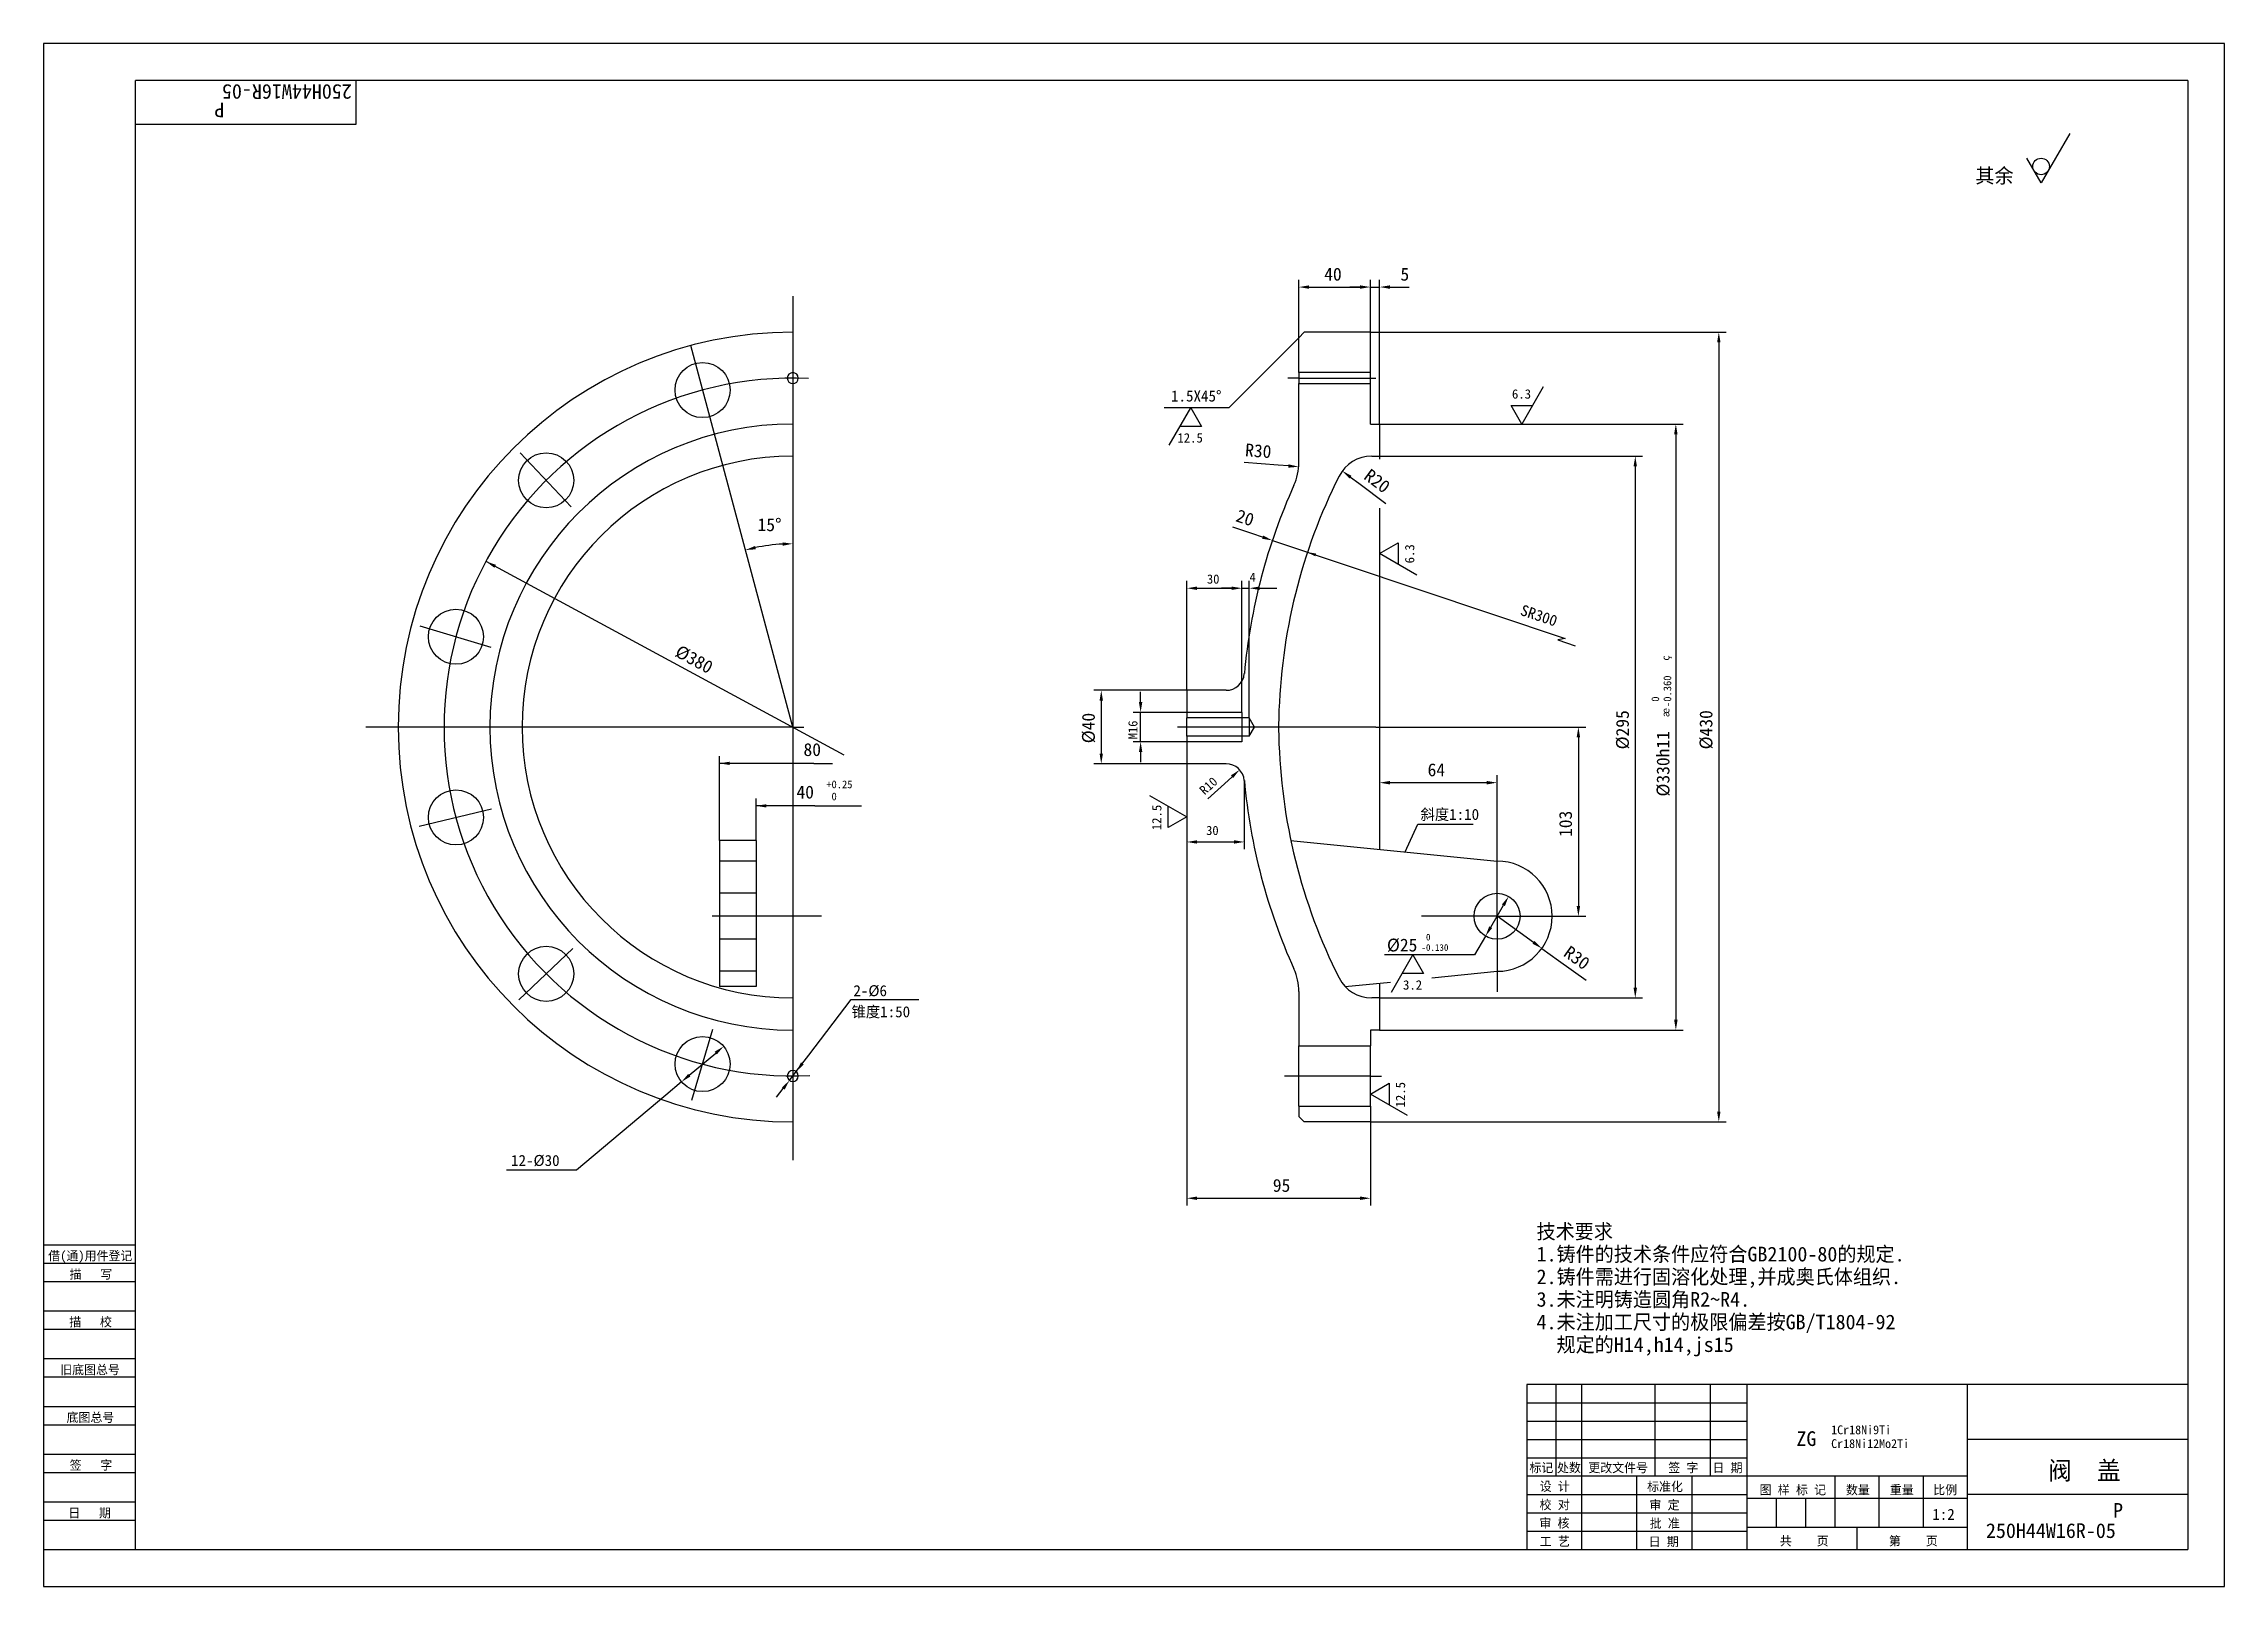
# Model space of a CAD drawing. Header units: metres. Extents: x 0 to 594, y 0 to 420.
import ezdxf

# ---------------------------------------------------------------- set-up
doc = ezdxf.new("R2010")
doc.units = ezdxf.units.M
for name, color, linetype in [('B', 3, 'Continuous'), ('C', 6, 'Continuous'), ('D', 1, 'Continuous'), ('FL', 5, 'Continuous'), ('T', 7, 'Continuous'), ('TL', 4, 'Continuous')]:
    doc.layers.add(name, color=color, linetype=linetype)

# ---------------------------------------------------------------- blocks, each defined once
blk = doc.blocks.new('TUKUN2')
at = {"layer": 'FL'}
for p, q in [((594, 420), (0, 420)), ((0, 420), (0, 0)), ((594, 0), (594, 420)), ((0, 83), (25, 83)), ((0, 75), (25, 75)), ((0, 70), (25, 70)), ((0, 62), (25, 62)), ((0, 57), (25, 57)), ((412, 30), (412, 55)), ((419, 10), (419, 55)), ((439, 30), (439, 55)), ((454, 30), (454, 55)), ((0, 49), (25, 49)), ((404, 50), (464, 50)), ((0, 44), (25, 44)), ((404, 45), (464, 45)), ((0, 36), (25, 36)), ((404, 40), (464, 40)), ((0, 31), (25, 31)), ((404, 35), (464, 35)), ((449, 10), (449, 30)), ((404, 25), (464, 25)), ((0, 23), (25, 23)), ((0, 18), (25, 18)), ((404, 20), (464, 20)), ((404, 15), (464, 15)), ((0, 0), (594, 0))]:
    blk.add_line(p, q, dxfattribs=at)
at = {"layer": 'TL'}
for p, q in [((584, 410), (25, 410)), ((25, 10), (25, 410)), ((85, 410), (85, 398)), ((584, 410), (584, 10)), ((85, 398), (25, 398)), ((0, 93), (25, 93)), ((0, 88), (25, 88)), ((584, 55), (404, 55)), ((404, 55), (404, 10)), ((464, 10), (464, 55)), ((524, 10), (524, 55)), ((584, 40), (524, 40)), ((524, 30), (404, 30)), ((434, 10), (434, 30)), ((488, 16), (488, 30)), ((500, 16), (500, 30)), ((512, 16), (512, 30)), ((464, 24), (524, 24)), ((472, 16), (472, 24)), ((480, 16), (480, 24)), ((584, 25), (524, 25)), ((524, 16), (464, 16)), ((494, 10), (494, 16)), ((0, 10), (584, 10))]:
    blk.add_line(p, q, dxfattribs=at)
at = {"layer": 'T'}
for s, p in [('借(通)用件登记', (1.26, 88.76)), ('描   写', (7.09, 83.76)), ('描   校', (6.98, 70.76)), ('旧底图总号', (4.52, 57.76)), ('底图总号', (6.25, 44.76)), ('签   字', (7.1, 31.76)), ('标记', (404.71, 31.07)), ('处数', (412.22, 31.07)), ('更改文件号', (420.75, 31.07)), ('签 字', (442.53, 31.07)), ('日 期', (454.57, 31.07)), ('校 对', (407.48, 20.99)), ('设 计', (407.5, 25.99)), ('标准化', (436.77, 25.93)), ('审 定', (437.39, 20.93)), ('图 样 标 记', (467.4, 25.04)), ('数量', (490.92, 25.04)), ('重量', (502.88, 25.04)), ('比例', (514.7, 25.04)), ('日   期', (6.72, 18.76)), ('审 核', (407.41, 15.99)), ('批 准', (437.46, 15.93)), ('工 艺', (407.52, 10.99)), ('日 期', (437.18, 10.93)), ('共    页', (472.91, 11.13)), ('第    页', (502.62, 11.13))]:
    blk.add_text(s, height=2.5, dxfattribs=at).set_placement(p)

msp = doc.modelspace()

# ---------------------------------------------------------------- linework, layer by layer
at = {"layer": 'B'}
for p, q in [((194.07, 188.69), (184.07, 188.69)), ((194.07, 176.19), (184.07, 176.19))]:
    msp.add_line(p, q, dxfattribs=at)
for centre in [(204.07, 328.94), (204.07, 138.94)]:
    msp.add_arc(centre, 1.5, 270, 90, dxfattribs=at)
at = {"layer": 'C'}
for p, q in [((204.07, 351.28), (204.07, 115.99)), ((204.07, 233.94), (176.25, 337.78)), ((341.89, 328.94), (338.89, 328.94)), ((341.89, 328.94), (362.85, 328.94)), ((129.84, 308.57), (143.74, 293.88)), ((102.47, 261.46), (121.85, 255.68)), ((204.07, 233.94), (87.77, 233.94)), ((204.07, 233.94), (207.07, 233.94)), ((362.89, 233.94), (308.89, 233.94)), ((102.32, 206.97), (122, 211.66)), ((395.89, 182.44), (395.89, 203.05)), ((211.9, 182.44), (182.07, 182.44)), ((395.89, 182.44), (375.28, 182.44)), ((395.89, 182.44), (395.89, 161.83)), ((395.89, 182.44), (416.5, 182.44)), ((129.44, 159.71), (144.13, 173.61)), ((176.55, 132.34), (182.32, 151.72)), ((361.39, 138.94), (338.02, 138.94)), ((361.39, 138.94), (364.39, 138.94))]:
    msp.add_line(p, q, dxfattribs=at)
msp.add_arc((204.07, 233.94), 95, 87.4, 272.79, dxfattribs=at)
at = {"layer": 'D'}
for p, q in [((551.87, 395.58), (544.07, 382.06)), ((544.07, 382.06), (540.17, 388.82)), ((341.89, 339.94), (341.89, 355.73)), ((344.69, 353.73), (358.59, 353.73)), ((358.59, 353.73), (355.79, 353.73)), ((361.39, 341.44), (361.39, 355.73)), ((361.39, 341.44), (361.39, 355.73)), ((361.39, 353.73), (363.89, 353.73)), ((363.89, 316.44), (363.89, 355.73)), ((366.69, 353.73), (369.49, 353.73)), ((369.49, 353.73), (371.91, 353.73)), ((341.89, 339.94), (322.81, 320.86)), ((361.39, 341.44), (458.29, 341.44)), ((456.29, 338.64), (456.29, 129.24)), ((322.81, 320.86), (305.26, 320.86)), ((306.61, 310.72), (312.46, 320.86)), ((312.46, 320.86), (315.39, 315.79)), ((402.62, 316.44), (399.69, 321.51)), ((399.69, 321.51), (405.54, 321.51)), ((408.47, 326.58), (402.62, 316.44)), ((315.39, 315.79), (309.54, 315.79)), ((363.89, 316.44), (446.59, 316.44)), ((444.59, 313.64), (444.59, 154.24)), ((336.26, 305.23), (327.03, 305.93)), ((339.05, 305.02), (336.26, 305.23)), ((363.89, 307.69), (435.54, 307.69)), ((433.54, 304.89), (433.54, 162.99)), ((355.97, 301.99), (358.22, 300.32)), ((358.22, 300.32), (365.64, 294.79)), ((329.37, 286.54), (323.91, 288.37)), ((332.02, 285.65), (329.37, 286.54)), ((334.68, 284.76), (414.41, 258.05)), ((363.89, 281.17), (368.96, 284.09)), ((374.03, 275.31), (363.89, 281.17)), ((368.96, 284.09), (368.96, 278.24)), ((120.47, 279.06), (218, 226.42)), ((311.39, 243.94), (311.39, 273.74)), ((326.39, 237.94), (326.39, 273.74)), ((326.39, 237.94), (326.39, 273.74)), ((328.39, 236.44), (328.39, 273.74)), ((314.19, 271.74), (323.59, 271.74)), ((323.59, 271.74), (320.79, 271.74)), ((326.39, 271.74), (328.39, 271.74)), ((331.19, 271.74), (333.99, 271.74)), ((333.99, 271.74), (335.87, 271.74)), ((414.41, 258.05), (412.45, 257.65)), ((412.45, 257.65), (417.19, 256.06)), ((311.39, 243.94), (286.08, 243.94)), ((288.08, 241.14), (288.08, 226.74)), ((311.39, 237.94), (296.8, 237.94)), ((298.8, 240.74), (298.8, 243.54)), ((298.8, 229.94), (298.8, 237.94)), ((362.89, 233.94), (420.04, 233.94)), ((184.07, 203.07), (184.07, 226.06)), ((311.39, 229.94), (296.8, 229.94)), ((298.8, 227.14), (298.8, 224.34)), ((418.04, 231.14), (418.04, 185.24)), ((209.81, 224.06), (184.07, 224.06)), ((209.81, 224.06), (214.85, 224.06)), ((311.39, 223.94), (286.08, 223.94)), ((311.39, 223.94), (311.39, 200.66)), ((323.7, 220.42), (321.63, 218.53)), ((363.89, 219.94), (363.89, 216.8)), ((395.89, 203.05), (395.89, 220.8)), ((194.07, 203.07), (194.07, 214.49)), ((301.25, 215.35), (311.39, 209.49)), ((321.63, 218.53), (317.08, 214.38)), ((327.05, 219.39), (327.05, 200.66)), ((393.09, 218.8), (366.69, 218.8)), ((210.06, 212.49), (194.07, 212.49)), ((210.06, 212.49), (222.77, 212.49)), ((306.32, 206.56), (306.32, 212.42)), ((311.39, 209.49), (306.32, 206.56)), ((314.19, 202.66), (324.25, 202.66)), ((370.85, 199.94), (374.35, 207.52)), ((374.35, 207.52), (389.35, 207.52)), ((311.39, 200.66), (311.39, 103.66)), ((394.16, 179.46), (397.62, 185.42)), ((405.8, 175.33), (395.89, 182.44)), ((410.89, 182.44), (420.04, 182.44)), ((392.75, 177.03), (389.78, 171.92)), ((408.08, 173.7), (412.63, 170.43)), ((373.08, 171.92), (365.22, 171.92)), ((367.1, 161.78), (372.96, 171.92)), ((375.88, 166.85), (370.03, 166.85)), ((372.96, 171.92), (375.88, 166.85)), ((389.78, 171.92), (373.08, 171.92)), ((412.63, 170.43), (420.15, 165.04)), ((208.39, 144.58), (219.99, 159.73)), ((219.99, 159.73), (234.99, 159.73)), ((234.99, 159.73), (238.43, 159.73)), ((363.89, 160.19), (435.54, 160.19)), ((363.89, 151.44), (446.59, 151.44)), ((175.88, 139.15), (183.08, 145.2)), ((204.98, 140.13), (208.39, 144.58)), ((173.74, 137.35), (169.45, 133.75)), ((203.16, 137.75), (204.98, 140.13)), ((361.39, 134.02), (366.46, 136.95)), ((366.46, 136.95), (366.46, 131.09)), ((169.45, 133.75), (145.14, 113.32)), ((199.63, 133.14), (201.46, 135.52)), ((371.53, 128.16), (361.39, 134.02)), ((361.39, 126.44), (458.29, 126.44)), ((361.39, 126.44), (361.39, 103.66)), ((130.14, 113.32), (126.06, 113.32)), ((145.14, 113.32), (130.14, 113.32)), ((314.19, 105.66), (358.59, 105.66))]:
    msp.add_line(p, q, dxfattribs=at)
msp.add_circle((544.07, 386.57), 2.25, dxfattribs=at)
msp.add_arc((204.07, 233.94), 49.9, 93.22, 101.78, dxfattribs=at)
for points in [[(344.69, 354.19), (344.69, 353.26), (341.89, 353.73)], [(358.59, 354.19), (358.59, 353.26), (361.39, 353.73)], [(358.59, 354.19), (358.59, 353.26), (361.39, 353.73)], [(366.69, 354.19), (366.69, 353.26), (363.89, 353.73)], [(455.83, 338.64), (456.76, 338.64), (456.29, 341.44)], [(444.12, 313.64), (445.06, 313.64), (444.59, 316.44)], [(339.02, 304.55), (339.09, 305.48), (341.85, 304.81)], [(355.69, 301.61), (356.25, 302.36), (353.72, 303.66)], [(433.07, 304.89), (434, 304.89), (433.54, 307.69)], [(332.17, 286.09), (331.87, 285.21), (334.68, 284.76)], [(193.99, 282.33), (193.77, 283.24), (191.16, 282.14)], [(201.26, 284.22), (201.28, 283.29), (204.07, 283.84)], [(346.62, 281.17), (344.16, 281.58), (346.37, 280.43)], [(123.22, 278.1), (120.47, 279.06), (122.79, 277.29)], [(314.19, 272.2), (314.19, 271.27), (311.39, 271.74)], [(323.59, 272.2), (323.59, 271.27), (326.39, 271.74)], [(323.59, 272.2), (323.59, 271.27), (326.39, 271.74)], [(331.19, 272.2), (331.19, 271.27), (328.39, 271.74)], [(287.62, 241.14), (288.55, 241.14), (288.08, 243.94)], [(298.34, 240.74), (299.27, 240.74), (298.8, 237.94)], [(417.57, 231.14), (418.51, 231.14), (418.04, 233.94)], [(287.62, 226.74), (288.55, 226.74), (288.08, 223.94)], [(298.34, 227.14), (299.27, 227.14), (298.8, 229.94)], [(186.87, 223.61), (184.07, 224.06), (186.87, 224.51)], [(324.01, 220.08), (323.38, 220.77), (325.77, 222.31)], [(366.69, 219.27), (366.69, 218.33), (363.89, 218.8)], [(393.09, 219.27), (393.09, 218.33), (395.89, 218.8)], [(196.87, 212.04), (194.07, 212.49), (196.87, 212.94)], [(314.19, 203.13), (314.19, 202.2), (311.39, 202.66)], [(324.25, 203.13), (324.25, 202.2), (327.05, 202.66)], [(398.03, 185.19), (397.22, 185.66), (399.03, 187.84)], [(417.57, 185.24), (418.51, 185.24), (418.04, 182.44)], [(394.56, 179.22), (393.75, 179.69), (392.75, 177.03)], [(405.53, 174.95), (406.07, 175.71), (408.08, 173.7)], [(433.07, 162.99), (434, 162.99), (433.54, 160.19)], [(444.12, 154.24), (445.06, 154.24), (444.59, 151.44)], [(183.38, 144.84), (182.78, 145.56), (185.22, 147)], [(207.05, 142.07), (206.31, 142.64), (204.98, 140.13)], [(176.18, 138.8), (175.58, 139.51), (173.74, 137.35)], [(201.83, 135.24), (201.08, 135.81), (203.16, 137.75)], [(455.83, 129.24), (456.76, 129.24), (456.29, 126.44)], [(314.19, 106.13), (314.19, 105.2), (311.39, 105.66)], [(358.59, 106.13), (358.59, 105.2), (361.39, 105.66)]]:
    msp.add_solid(points, dxfattribs=at)
at = {"layer": 'FL'}
for p, q in [((326.39, 237.94), (311.39, 237.94)), ((326.39, 229.94), (311.39, 229.94))]:
    msp.add_line(p, q, dxfattribs=at)
at = {"layer": 'TL'}
for p, q in [((343.39, 341.44), (341.89, 339.94)), ((341.89, 330.44), (341.89, 339.94)), ((361.39, 341.44), (343.39, 341.44)), ((361.39, 330.44), (361.39, 341.44)), ((361.39, 330.44), (341.89, 330.44)), ((341.89, 330.44), (341.89, 327.44)), ((341.89, 305.94), (341.89, 327.44)), ((341.89, 327.44), (361.39, 327.44)), ((361.39, 327.44), (361.39, 330.44)), ((361.39, 316.44), (361.39, 327.44)), ((361.39, 316.44), (363.89, 316.44)), ((363.89, 316.44), (363.89, 307.69)), ((361.75, 307.69), (363.89, 307.69)), ((363.89, 307.69), (363.89, 306.9)), ((363.89, 293.53), (363.89, 200.64)), ((311.39, 243.94), (311.39, 236.44)), ((322.07, 243.94), (311.39, 243.94)), ((326.39, 237.94), (326.39, 229.94)), ((328.39, 236.44), (311.39, 236.44)), ((311.39, 231.44), (311.39, 236.44)), ((329.83, 233.94), (328.39, 236.44)), ((328.39, 236.44), (328.39, 231.44)), ((328.39, 231.44), (329.83, 233.94)), ((328.39, 231.44), (311.39, 231.44)), ((311.39, 231.44), (311.39, 223.94)), ((322.07, 223.94), (311.39, 223.94)), ((184.07, 203.07), (184.07, 163.3)), ((194.07, 203.07), (184.07, 203.07)), ((194.07, 203.07), (194.07, 163.3)), ((339.6, 203.07), (395.89, 197.44)), ((194.07, 197.44), (184.07, 197.44)), ((194.07, 167.44), (184.07, 167.44)), ((378.12, 165.66), (395.89, 167.44)), ((194.07, 163.3), (184.07, 163.3)), ((341.89, 161.93), (341.89, 147.19)), ((354.5, 163.3), (366.84, 164.53)), ((363.89, 164.24), (363.89, 160.19)), ((363.89, 160.19), (361.75, 160.19)), ((363.89, 160.19), (363.89, 151.44)), ((361.39, 151.44), (361.39, 147.19)), ((363.89, 151.44), (361.39, 151.44)), ((341.89, 147.19), (361.39, 147.19)), ((341.89, 130.69), (341.89, 147.19)), ((361.39, 130.69), (361.39, 147.19)), ((341.89, 130.69), (361.39, 130.69)), ((341.89, 130.69), (341.89, 127.94)), ((361.39, 130.69), (361.39, 126.44)), ((343.39, 126.44), (341.89, 127.94)), ((361.39, 126.44), (343.39, 126.44))]:
    msp.add_line(p, q, dxfattribs=at)
msp.add_lwpolyline([(336.43, 236.44, 0.02), (336.43, 231.44, 0.02)], format="xyb", dxfattribs=at)
for centre, radius in [((179.48, 325.7), 7.5), ((136.89, 301.11), 7.5), ((112.31, 258.53), 7.5), ((112.31, 209.35), 7.5), ((395.89, 182.44), 6.25), ((136.89, 166.76), 7.5), ((179.48, 142.18), 7.5)]:
    msp.add_circle(centre, radius, dxfattribs=at)
for centre, radius, start, end in [((204.07, 233.94), 107.5, 90, 270), ((204.07, 328.94), 1.5, 90, 270), ((204.07, 233.94), 82.5, 90, 270), ((204.07, 233.94), 73.75, 90, 270), ((326.89, 305.94), 15, 335.7, 0), ((361.75, 297.69), 10, 90, 152.91), ((486.39, 233.94), 160, 155.7, 174.78), ((490.72, 232.9), 154.33, 153.3, 178.69), ((322.07, 248.94), 5, 270, 354.78), ((490.72, 234.97), 154.33, 181.31, 206.7), ((322.07, 218.94), 5, 5.22, 90), ((486.39, 233.94), 160, 185.22, 204.3), ((395.89, 182.44), 15, 270, 90), ((326.89, 161.93), 15, 0, 24.3), ((361.75, 170.19), 10, 207.09, 270), ((204.07, 138.94), 1.5, 90, 270)]:
    msp.add_arc(centre, radius, start, end, dxfattribs=at)

# ---------------------------------------------------------------- block references
at = {"layer": 'D'}
msp.add_blockref('TUKUN2', (0, 0), dxfattribs=at)

# ---------------------------------------------------------------- texts
for s, height, rotation, p in [('P', 4, 180, (49.24, 403.97)), ('250H44W16R-05', 4, 180, (83.95, 408.9)), ('R30', 3.5, 355.65, (327.17, 307.68)), ('R20', 3.5, 323.34, (359.33, 301.67)), ('20', 3.5, 341.48, (324.46, 290.03)), ('6.3', 2.55, 90, (373.35, 278.5)), ('SR300', 3, 341.48, (402, 264.52)), ('%%C380', 3.5, 331.64, (171.68, 253.41)), ('%%231', 2.1, 90, (442.84, 252.01)), ('-0.360', 2.1, 90, (443.33, 239.41)), ('%%C295', 3.5, 90, (431.79, 227.86)), (' 0', 2.1, 90, (440.04, 239.41)), ('%%230', 2.1, 90, (442.84, 236.61)), ('%%C430', 3.5, 90, (454.54, 227.86)), ('%%C40', 3.5, 90, (286.33, 229.52)), ('M16', 2.5, 90, (297.94, 230.61)), ('%%C330h11', 3.5, 90, (442.84, 215.02)), ('R10', 2.5, 42.36, (316.23, 215.31)), ('12.5', 2.55, 90, (304.47, 205.85)), ('103', 3.5, 90, (416.29, 204.02)), ('R30', 3.5, 324.35, (413.72, 171.8)), ('12.5', 2.55, 90, (370.85, 130.38))]:
    msp.add_text(s, height=height, rotation=rotation, dxfattribs=at).set_placement(p)
for s, height, p in [('其余', 4, (526.18, 382.06)), ('40', 3.5, (348.81, 355.48)), ('5', 3.5, (369.58, 355.48)), ('1.5X45%%d', 3, (307.09, 322.57)), ('6.3', 2.55, (399.95, 323.35)), ('12.5', 2.55, (308.82, 311.39)), ('15%%D', 3.5, (194.47, 287.28)), ('30', 2.5, (316.87, 272.99)), ('4', 2.5, (328.47, 273.5)), ('80', 3.5, (206.98, 226.06)), ('64', 3.5, (376.97, 220.55)), ('40', 3.5, (205.06, 214.49)), ('+0.25', 2.1, (213.18, 217.29)), (' 0', 2.1, (213.18, 214)), ('斜度1:10', 3, (375.04, 208.67)), ('30', 2.5, (316.65, 204.55)), ('%%C25', 3.5, (365.89, 172.85)), ('-0.130', 1.8, (375.3, 173.02)), (' 0', 1.8, (375.3, 175.84)), ('2-%%C6', 3, (220.57, 160.67)), ('3.2', 2.55, (370.28, 162.46)), ('锥度1:50', 3, (220.06, 154.93)), ('12-%%C30', 3, (127.32, 114.45)), ('95', 3.5, (334.81, 107.41)), ('技术要求', 4, (406.65, 94.62)), ('1.铸件的技术条件应符合GB2100-80的规定.', 4, (406.65, 88.46)), ('2.铸件需进行固溶化处理,并成奥氏体组织.', 4, (406.65, 82.3)), ('3.未注明铸造圆角R2%%126R4.', 4, (406.65, 76.14)), ('4.未注加工尺寸的极限偏差按GB/T1804-92', 4, (406.65, 69.98)), ('  规定的H14,h14,js15', 4, (406.65, 63.82)), ('ZG', 4, (477.43, 38.22)), ('1Cr18Ni9Ti', 2.4, (486.89, 41.42)), ('Cr18Ni12Mo2Ti', 2.4, (486.89, 37.66)), ('阀  盖', 5, (545.97, 29.04)), ('1:2', 3, (514.44, 18.11)), ('P', 4, (563.68, 18.69)), ('250H44W16R-05', 4, (529.05, 13.17))]:
    msp.add_text(s, height=height, dxfattribs=at).set_placement(p)

doc.saveas('drawing.dxf')
